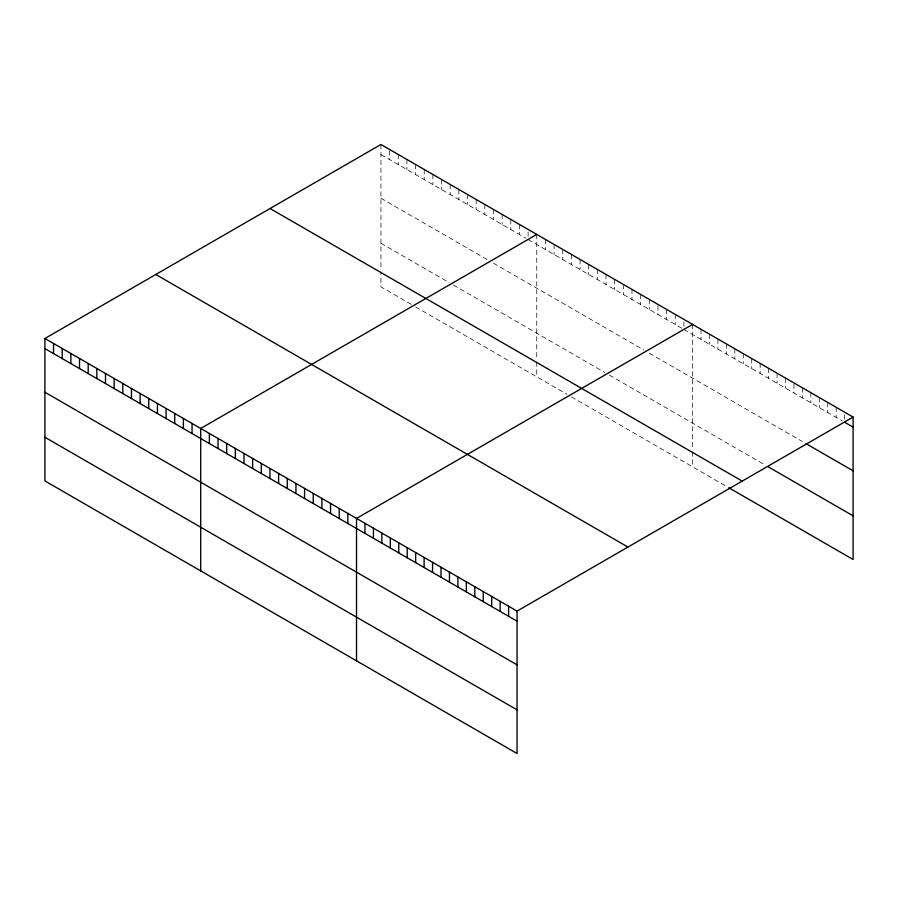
<?xml version="1.0" encoding="UTF-8"?>
<svg xmlns="http://www.w3.org/2000/svg" width="898" height="898" viewBox="0 0 898 898"><rect width="100%" height="100%" fill="white"/><g stroke="black" fill="none" stroke-linecap="round" stroke-linejoin="round"><path stroke-width="0.67" stroke-dasharray="4.49 3.37" d="M380.954 144.488L380.954 269.434M380.954 154.557L525.936 238.273M528.103 239.519L681.75 328.23M683.917 329.476L842.234 420.881M380.954 198.233L488.074 260.083M493.485 263.204L643.877 350.029M649.288 353.161L802.408 441.558M380.954 243.235L449.112 282.589M453.445 285.081L604.926 372.547M609.259 375.038L764.984 464.951M411.25 304.4L380.954 286.9L380.954 271.937M415.572 306.892L567.053 394.357M571.386 396.849L726.37 486.323M844.648 414.719L844.648 419.759M836.206 407.322L836.206 417.402M827.754 402.439L827.754 412.519M819.302 397.567L819.302 407.636M810.86 392.684L810.86 402.764M802.408 387.813L802.408 397.881M793.955 384.187L793.955 393.01M785.503 378.058L785.503 388.127M777.062 373.175L777.062 383.255M768.609 368.303L768.609 378.372M760.157 363.421L760.157 373.501M751.716 358.538L751.716 368.618M743.263 353.666L743.263 363.735M734.811 348.783L734.811 358.863M726.37 343.912L726.37 353.98M717.917 339.029L717.917 349.109M709.465 334.157L709.465 344.226M701.012 329.274L701.012 339.354M692.571 324.391L692.571 449.348M692.571 451.84L692.571 466.814M683.917 321.922L683.917 326.951M675.262 314.401L675.262 324.481M666.597 309.406L666.597 319.475M657.942 305.668L657.942 314.48M649.288 299.404L649.288 309.484M640.633 294.409L640.633 304.489M631.979 289.414L631.979 299.494M623.324 284.419L623.324 294.488M614.67 279.424L614.67 289.493M606.004 274.418L606.004 284.498M597.35 269.422L597.35 279.502M588.695 264.427L588.695 274.496M580.041 259.432L580.041 269.501M571.386 254.426L571.386 264.506M562.732 249.431L562.732 259.511M554.077 244.436L554.077 254.516M545.412 239.44L545.412 249.509M536.757 234.445L536.757 359.391M536.757 361.883L536.757 376.857M528.103 231.965L528.103 237.005M519.448 224.444L519.448 234.524M510.794 219.449L510.794 229.529M502.139 214.454L502.139 224.522M493.485 209.459L493.485 219.527M484.819 204.452L484.819 214.532M476.165 199.457L476.165 209.537M467.51 194.462L467.51 204.531M458.856 189.467L458.856 199.536M450.201 184.46L450.201 194.54M441.547 179.465L441.547 189.545M432.881 174.47L432.881 184.55M424.226 169.475L424.226 179.544M415.572 164.48L415.572 174.549M406.917 159.474L406.917 169.554M398.263 154.478L398.263 164.559M389.609 150.741L389.609 159.552"/><path stroke-width="1.35" d="M44.9 338.501L517.046 611.1L517.046 753.512L44.9 480.924L44.9 338.501L380.954 144.488L853.1 417.076L853.1 559.499L728.783 487.726M536.757 234.445L200.714 428.458L200.714 570.881M692.571 324.391L356.517 518.415L356.517 660.838M517.046 611.1L853.1 417.076M844.648 422.273L853.1 427.156M806.022 443.646L853.1 470.833M768.609 467.05L853.1 515.822M270.051 208.516L742.208 481.104M155.792 274.474L627.949 547.073M44.9 348.581L517.046 621.169M44.9 392.246L517.046 664.846M44.9 437.247L517.046 709.847M508.605 606.217L508.605 616.297M500.152 601.334L500.152 611.415M491.7 596.463L491.7 606.532M483.259 591.58L483.259 601.66M474.806 586.708L474.806 596.777M466.354 581.825L466.354 591.905M457.901 576.954L457.901 587.023M449.46 572.071L449.46 582.151M441.008 567.188L441.008 577.268M432.555 562.316L432.555 572.385M424.114 557.434L424.114 567.514M415.662 552.562L415.662 562.631M407.209 547.679L407.209 557.759M398.768 542.807L398.768 552.876M390.316 537.924L390.316 548.005M381.863 533.042L381.863 543.122M373.422 528.17L373.422 538.239M364.97 523.287L364.97 533.367M347.863 513.42L347.863 523.489M339.208 508.414L339.208 518.494M330.554 503.419L330.554 513.499M321.899 498.424L321.899 508.504M313.234 493.429L313.234 503.497M304.579 488.433L304.579 498.502M295.925 483.427L295.925 493.507M287.27 478.432L287.27 488.512M278.616 473.437L278.616 483.506M269.961 468.442L269.961 478.511M261.307 463.435L261.307 473.515M252.641 458.44L252.641 468.52M243.987 453.445L243.987 463.525M235.332 448.45L235.332 458.519M226.678 443.455L226.678 453.524M218.023 438.449L218.023 448.529M209.369 433.453L209.369 443.533M192.049 423.463L192.049 433.532M183.394 418.457L183.394 428.537M174.74 413.462L174.74 423.542M166.085 408.467L166.085 418.547M157.431 403.471L157.431 413.54M148.776 398.476L148.776 408.545M140.122 393.47L140.122 403.55M131.456 388.475L131.456 398.555M122.802 383.48L122.802 393.56M114.147 378.485L114.147 388.553M105.493 373.489L105.493 383.558M96.838 368.483L96.838 378.563M88.184 363.488L88.184 373.568M79.529 358.493L79.529 368.562M70.863 353.498L70.863 363.567M62.209 348.491L62.209 358.571M53.554 343.496L53.554 353.576"/></g></svg>
